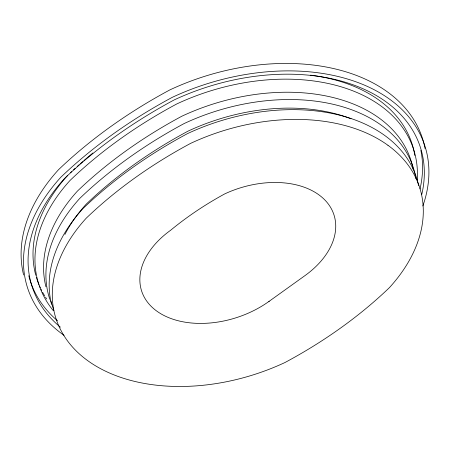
<?xml version="1.0" encoding="UTF-8"?>
<svg xmlns="http://www.w3.org/2000/svg" width="450" height="450" viewBox="0 0 450 450"><rect width="100%" height="100%" fill="white"/><g stroke="black" fill="none" stroke-linecap="round" stroke-linejoin="round"><path stroke-width="0.67" d="M268.886 301.489L304.914 275.659A82.103 54.399 -17.8 0 0 324.737 199.862A82.103 54.399 -17.8 0 0 224.702 193.911A261.332 173.16 -17.8 0 0 170.674 230.226A82.103 54.399 -17.8 0 0 156.724 311.062A82.103 54.399 -17.8 0 0 268.886 301.489L269.207 301.725M50.754 300.808L53.882 310.562M70.554 172.603A386.567 256.146 -17.8 0 1 71.55 171.669M73.552 169.808A386.567 256.146 -17.8 0 1 75.066 168.412M77.102 166.567A386.567 256.146 -17.8 0 1 79.155 164.722M80.19 163.806A386.567 256.146 -17.8 0 1 82.789 161.522M83.835 160.611A386.567 256.146 -17.8 0 1 92.891 152.972M23.619 274.972A189.743 125.724 -17.8 0 1 58.455 169.774A400.984 265.702 -17.8 0 1 169.92 89.871A189.743 125.724 -17.8 0 1 425.025 148.494M64.074 335.346A189.743 125.724 -17.8 0 1 60.846 177.221A400.984 265.702 -17.8 0 1 172.311 97.318A189.743 125.724 -17.8 0 1 365.169 85.449A189.743 125.724 -17.8 0 1 422.843 205.965M60.396 327.189A185.034 122.608 -17.8 0 1 64.502 178.526A395.128 261.821 -17.8 0 1 174.094 99.962A185.034 122.608 -17.8 0 1 356.04 85.894A185.034 122.608 -17.8 0 1 421.768 194.462M46.682 298.969A178.149 118.046 -17.8 0 1 45.512 297.191M44.758 295.982A178.149 118.046 -17.8 0 1 42.626 292.298M41.631 290.407A178.149 118.046 -17.8 0 1 41.001 289.142M40.387 287.859A178.149 118.046 -17.8 0 1 39.516 285.919M38.964 284.614A178.149 118.046 -17.8 0 1 36.366 277.307M35.786 275.282A178.149 118.046 -17.8 0 1 67.596 175.483M57.538 320.782A185.034 122.608 -17.8 0 1 28.783 275.692M420.851 150.339A185.034 122.608 -17.8 0 1 420.007 188.972M310.528 75.15A178.149 118.046 -17.8 0 1 414.832 155.492M418.579 185.574A172.063 114.013 -17.8 0 0 187.481 133.627A373.207 247.292 -17.8 0 0 83.042 208.496A172.063 114.013 -17.8 0 0 51.525 304.172M413.241 169.47A172.063 114.013 -17.8 0 0 181.884 116.201A373.207 247.292 -17.8 0 0 77.451 191.064A172.063 114.013 -17.8 0 0 45.928 286.746M417.229 179.944A177.947 117.911 -17.8 0 0 176.777 103.944A380.526 252.141 -17.8 0 0 70.003 180.489A177.947 117.911 -17.8 0 0 53.032 310.326M415.935 178.779A172.063 114.013 -17.8 0 0 184.23 123.508A373.207 247.292 -17.8 0 0 79.796 198.377A172.063 114.013 -17.8 0 0 49.837 299.379M351.073 118.789A165.218 109.479 -17.8 0 0 188.038 131.136A364.697 241.656 -17.8 0 0 86.321 204.053A165.218 109.479 -17.8 0 0 64.918 234.444M387.956 145.299A172.063 114.013 -17.8 0 0 190.609 143.381A373.207 247.292 -17.8 0 0 86.175 218.244A172.063 114.013 -17.8 0 0 87.632 360.591A172.063 114.013 -17.8 0 0 284.985 362.509A373.207 247.292 -17.8 0 0 389.419 287.64A172.063 114.013 -17.8 0 0 387.956 145.299"/></g></svg>
